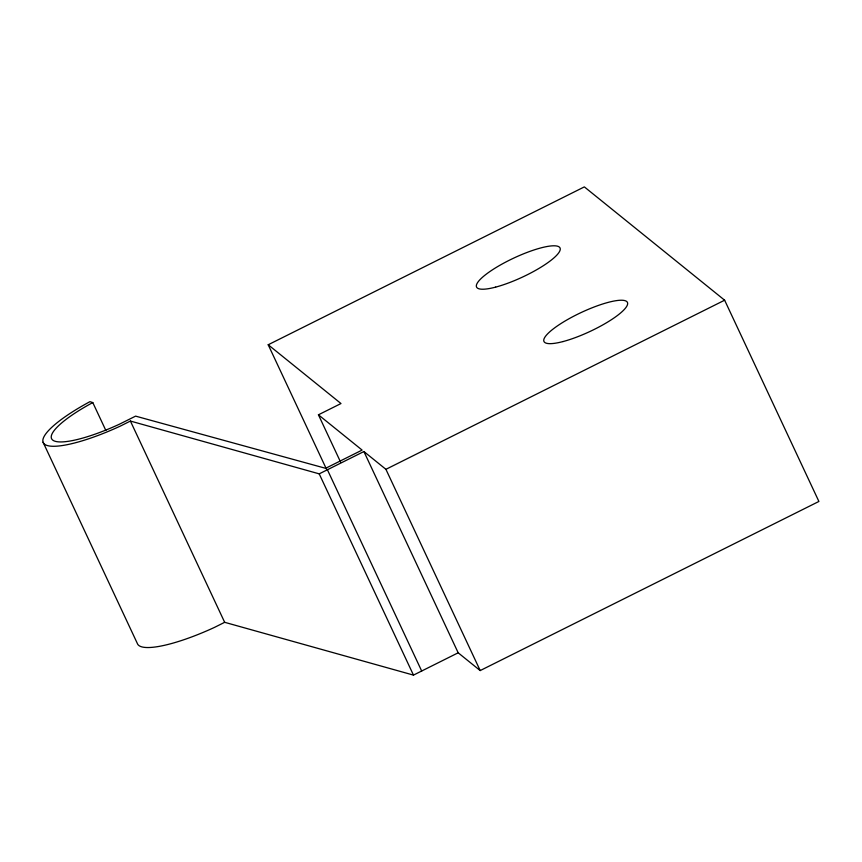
<?xml version="1.0" encoding="UTF-8"?>
<svg xmlns="http://www.w3.org/2000/svg" width="862" height="862" viewBox="0 0 862 862"><rect width="100%" height="100%" fill="white"/><g stroke="black" fill="none" stroke-linecap="round" stroke-linejoin="round"><path stroke-width="1.29" d="M326.127 468.411L268.201 344.757L584.35 186.892L724.63 300.202L818.9 501.458L480.199 670.571L458.175 652.793L363.904 451.537L319.209 473.852L130.399 421.055L120.411 426.054A78.367 17.757 -25.1 0 1 44.512 444.167A78.367 17.757 -25.1 0 1 89.939 401.67L92.784 402.576L105.854 430.461M340.587 462.086L318.434 414.805L340.986 403.545L268.201 344.757M92.784 402.576A69.143 15.667 -25.1 0 0 52.69 440.062A69.143 15.667 -25.1 0 0 119.549 424.147L135.603 416.13L325.61 468.303L362.105 450.083L318.434 414.805M363.904 451.537L385.917 469.316L724.63 300.202M458.175 652.793L413.48 675.108L224.67 622.31L214.681 627.31A78.367 17.757 -25.1 0 1 137.37 643.526L43.1 442.271M325.61 468.303L327.409 469.758L421.68 671.013M385.917 469.316L480.199 670.571M319.209 473.852L413.48 675.108M130.399 421.055L224.67 622.31M563.037 341.557A46.095 10.452 -25.1 0 0 627.611 304.049A46.095 10.452 -25.1 0 0 566.377 320.244A46.095 10.452 -25.1 0 0 563.037 341.557M495.639 287.121A46.095 10.452 -25.1 0 0 560.214 249.614A46.095 10.452 -25.1 0 0 498.99 265.798A46.095 10.452 -25.1 0 0 495.639 287.121"/></g></svg>
